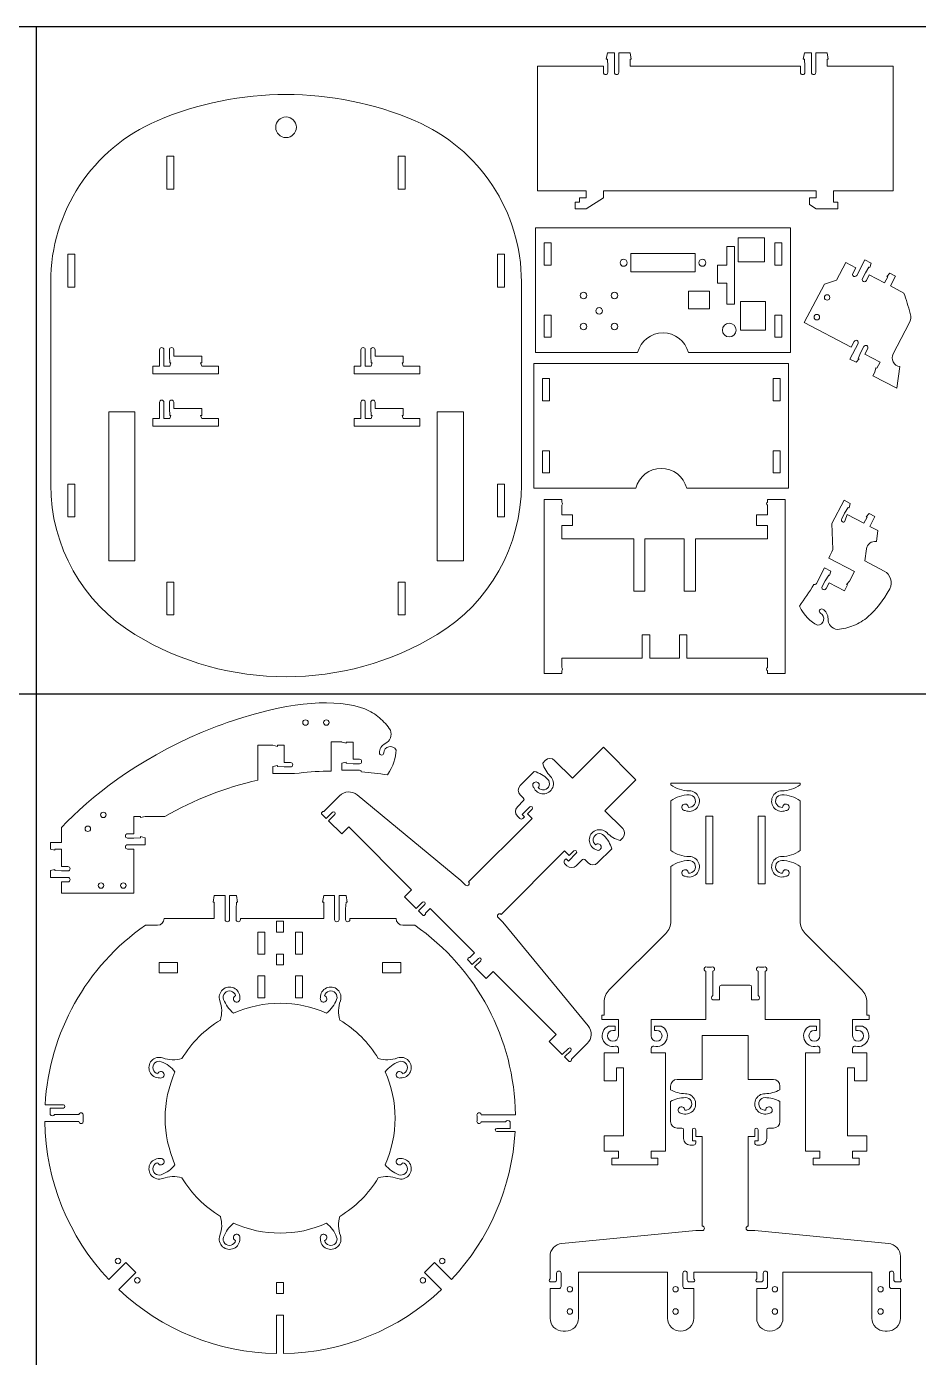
# Model space of a CAD drawing. Header units: inches. Extents: x 0 to 48, y 0 to 36.
# Drawn here: x 15.83 to 31.86, y 12.07 to 36 of the extents above; entities that cross this region are included whole.
import ezdxf

# ---------------------------------------------------------------- set-up
doc = ezdxf.new("R2010")
doc.units = ezdxf.units.IN
doc.header["$MEASUREMENT"] = 0
doc.layers.add('CUTLINES', color=1, linetype='Continuous')
doc.layers.add('FORMAT', color=7, linetype='Continuous')

msp = doc.modelspace()

# ---------------------------------------------------------------- linework, layer by layer
at = {"layer": 'CUTLINES', "linetype": 'Continuous', "lineweight": 0}
for p, q in [((26.2507, 35.4117), (26.2704, 35.5298)), ((26.2704, 35.5298), (26.3964, 35.5298)), ((26.3964, 35.5298), (26.3964, 35.1755)), ((26.4751, 35.1755), (26.4751, 35.5298)), ((26.4751, 35.5298), (26.6798, 35.5298)), ((26.6798, 35.5298), (26.6995, 35.4117)), ((29.794, 35.4117), (29.8137, 35.5298)), ((29.8137, 35.5298), (29.9397, 35.5298)), ((29.9397, 35.5298), (29.9397, 35.1755)), ((30.0184, 35.1755), (30.0184, 35.5298)), ((30.0184, 35.5298), (30.2231, 35.5298)), ((30.2231, 35.5298), (30.2428, 35.4117)), ((25.0128, 35.2897), (25.0128, 33.0456)), ((26.1995, 35.2897), (25.0128, 35.2897)), ((26.1995, 35.1755), (26.1995, 35.2897)), ((26.2704, 35.4117), (26.2507, 35.4117)), ((26.2783, 35.2897), (26.2704, 35.4117)), ((26.2783, 35.2897), (26.2783, 35.1755)), ((26.6995, 35.4117), (26.6798, 35.4117)), ((26.6798, 35.4117), (26.6798, 35.2897)), ((29.7428, 35.2897), (26.6798, 35.2897)), ((29.7428, 35.1755), (29.7428, 35.2897)), ((29.8137, 35.4117), (29.794, 35.4117)), ((29.8216, 35.2897), (29.8137, 35.4117)), ((29.8216, 35.2897), (29.8216, 35.1755)), ((30.2428, 35.4117), (30.2231, 35.4117)), ((30.2231, 35.4117), (30.2231, 35.2897)), ((31.4073, 35.2897), (30.2231, 35.2897)), ((31.4073, 33.0456), (31.4073, 35.2897)), ((18.4776, 33.6686), (18.3516, 33.6686)), ((18.3516, 33.6686), (18.3516, 33.078)), ((18.4776, 33.078), (18.4776, 33.6686)), ((22.5083, 33.6686), (22.5083, 33.078)), ((22.6343, 33.6686), (22.5083, 33.6686)), ((22.6343, 33.078), (22.6343, 33.6686)), ((18.3516, 33.078), (18.4776, 33.078)), ((22.5083, 33.078), (22.6343, 33.078)), ((25.0128, 33.0456), (25.8885, 33.0456)), ((25.8885, 32.9196), (25.8885, 33.0456)), ((26.2034, 33.0456), (26.2034, 32.9196)), ((26.2034, 33.0456), (30.0223, 33.0456)), ((30.0223, 32.9196), (30.0223, 33.0456)), ((30.3373, 33.0456), (31.4073, 33.0456)), ((30.3373, 33.0456), (30.3373, 32.8409)), ((25.6916, 32.7228), (25.6916, 32.8409)), ((25.6916, 32.8409), (25.7704, 32.8409)), ((25.7704, 32.8409), (25.7704, 32.9196)), ((25.7704, 32.9196), (25.8885, 32.9196)), ((26.2034, 32.9196), (25.8885, 32.7228)), ((29.9042, 32.8015), (29.9042, 32.9196)), ((29.9042, 32.9196), (30.0223, 32.9196)), ((30.0223, 32.7228), (29.9042, 32.8015)), ((30.3373, 32.8409), (30.416, 32.8409)), ((30.416, 32.8409), (30.416, 32.7228)), ((25.8885, 32.7228), (25.6916, 32.7228)), ((30.416, 32.7228), (30.0223, 32.7228)), ((29.562, 32.383), (24.9801, 32.383)), ((24.9801, 32.383), (24.9801, 30.1389)), ((29.562, 30.1389), (29.562, 32.383)), ((25.2597, 32.1094), (25.1337, 32.1094)), ((25.1337, 32.1094), (25.1337, 31.7117)), ((25.2597, 31.7117), (25.2597, 32.1094)), ((28.6239, 32.2011), (28.6239, 31.768)), ((29.0964, 32.2011), (28.6239, 32.2011)), ((29.0964, 31.768), (29.0964, 32.2011)), ((29.4085, 32.1094), (29.2825, 32.1094)), ((29.2825, 32.1094), (29.2825, 31.7117)), ((29.4085, 31.7117), (29.4085, 32.1094)), ((16.6937, 31.9066), (16.5677, 31.9066)), ((16.5677, 31.9066), (16.5677, 31.3161)), ((16.6937, 31.3161), (16.6937, 31.9066)), ((24.2921, 31.9066), (24.2921, 31.3161)), ((24.4181, 31.9066), (24.2921, 31.9066)), ((24.4181, 31.3161), (24.4181, 31.9066)), ((27.8518, 31.9184), (26.6904, 31.9184)), ((26.6904, 31.9184), (26.6904, 31.5877)), ((27.8518, 31.5877), (27.8518, 31.9184)), ((28.555, 32.0466), (28.4172, 32.0466)), ((28.4172, 32.0466), (28.4172, 31.7119)), ((28.555, 31.0111), (28.555, 32.0466)), ((25.1337, 31.7117), (25.2597, 31.7117)), ((28.4172, 31.7119), (28.2519, 31.7119)), ((28.2519, 31.7119), (28.2519, 31.3851)), ((28.6239, 31.768), (29.0964, 31.768)), ((29.2825, 31.7117), (29.4085, 31.7117)), ((30.3918, 31.4384), (30.5581, 31.7561)), ((30.5581, 31.7561), (30.7367, 31.6625)), ((30.6837, 31.5614), (30.7367, 31.6625)), ((30.7535, 31.5249), (30.8996, 31.8039)), ((30.8996, 31.8039), (31.0112, 31.7454)), ((30.9747, 31.6757), (30.9111, 31.5712)), ((30.9921, 31.6665), (30.9747, 31.6757)), ((31.0112, 31.7454), (30.9921, 31.6665)), ((16.2606, 31.4094), (16.2606, 27.7607)), ((24.7252, 27.7607), (24.7252, 31.4094)), ((26.6904, 31.5877), (27.8518, 31.5877)), ((28.2519, 31.3851), (28.4172, 31.3851)), ((28.4172, 31.3851), (28.4172, 31.0111)), ((29.8112, 30.6791), (30.1731, 31.3701)), ((30.1731, 31.3701), (30.3918, 31.4384)), ((30.8581, 31.4701), (30.9111, 31.5712)), ((30.9808, 31.5347), (30.9278, 31.4335)), ((30.9808, 31.5347), (31.2563, 31.3904)), ((31.2563, 31.3904), (31.313, 31.4985)), ((31.2955, 31.5076), (31.3495, 31.5682)), ((31.313, 31.4985), (31.2955, 31.5076)), ((31.3495, 31.5682), (31.4541, 31.5134)), ((31.4541, 31.5134), (31.361, 31.3356)), ((16.5677, 31.3161), (16.6937, 31.3161)), ((24.2921, 31.3161), (24.4181, 31.3161)), ((28.1053, 31.2412), (27.7313, 31.2412)), ((27.7313, 31.2412), (27.7313, 30.9263)), ((28.1053, 30.9263), (28.1053, 31.2412)), ((31.361, 31.3356), (31.6044, 31.2081)), ((27.7313, 30.9263), (28.1053, 30.9263)), ((28.4172, 31.0111), (28.555, 31.0111)), ((29.1152, 31.0541), (28.6624, 31.0541)), ((28.6624, 31.0541), (28.6624, 30.5423)), ((29.1152, 30.5423), (29.1152, 31.0541)), ((25.2597, 30.8101), (25.1337, 30.8101)), ((25.1337, 30.8101), (25.1337, 30.4125)), ((25.2597, 30.4125), (25.2597, 30.8101)), ((29.4085, 30.8101), (29.2825, 30.8101)), ((29.2825, 30.8101), (29.2825, 30.4125)), ((29.4085, 30.4125), (29.4085, 30.8101)), ((30.655, 30.2372), (29.8112, 30.6791)), ((31.6991, 30.666), (31.4106, 30.115)), ((25.1337, 30.4125), (25.2597, 30.4125)), ((28.6624, 30.5423), (29.1152, 30.5423)), ((29.2825, 30.4125), (29.4085, 30.4125)), ((18.2173, 30.1901), (18.2173, 29.8948)), ((18.2961, 29.8948), (18.2961, 30.1901)), ((18.3945, 30.1901), (18.3945, 30.0759)), ((18.4732, 30.0759), (18.4732, 30.1901)), ((21.8394, 30.1901), (21.8394, 29.8948)), ((21.9181, 29.8948), (21.9181, 30.1901)), ((22.0165, 30.1901), (22.0165, 30.0759)), ((22.0953, 30.0759), (22.0953, 30.1901)), ((30.7777, 30.3018), (30.6316, 30.0228)), ((30.708, 30.3383), (30.655, 30.2372)), ((30.8824, 30.247), (30.8294, 30.1458)), ((30.8992, 30.1093), (30.9521, 30.2104)), ((18.3945, 30.0759), (18.4024, 29.9539)), ((18.4024, 29.9539), (18.422, 29.9539)), ((18.422, 29.9539), (18.4024, 29.8948)), ((18.9772, 30.0759), (18.4732, 30.0759)), ((18.9772, 29.8948), (18.9575, 29.9539)), ((18.9575, 29.9539), (18.9772, 29.9539)), ((18.9772, 29.9539), (18.9772, 30.0759)), ((22.0165, 30.0759), (22.0244, 29.9539)), ((22.0244, 29.9539), (22.0441, 29.9539)), ((22.0441, 29.9539), (22.0244, 29.8948)), ((22.5992, 30.0759), (22.0953, 30.0759)), ((22.5992, 29.8948), (22.5795, 29.9539)), ((22.5795, 29.9539), (22.5992, 29.9539)), ((22.5992, 29.9539), (22.5992, 30.0759)), ((29.5304, 29.9438), (24.9485, 29.9438)), ((24.9485, 29.9438), (24.9485, 27.6997)), ((24.9801, 30.1389), (26.8136, 30.1389)), ((27.7285, 30.1389), (29.562, 30.1389)), ((29.5304, 27.6997), (29.5304, 29.9438)), ((30.6316, 30.0228), (30.7432, 29.9643)), ((30.7432, 29.9643), (30.7972, 30.0249)), ((30.7797, 30.0341), (30.8294, 30.1458)), ((30.7972, 30.0249), (30.7797, 30.0341)), ((31.1747, 29.965), (30.8992, 30.1093)), ((31.1747, 29.965), (31.118, 29.8569)), ((18.2173, 29.8948), (18.0953, 29.8948)), ((18.0953, 29.8948), (18.0953, 29.757)), ((18.0953, 29.757), (19.2764, 29.757)), ((18.4024, 29.8948), (18.2961, 29.8948)), ((19.2764, 29.8948), (18.9772, 29.8948)), ((19.2764, 29.757), (19.2764, 29.8948)), ((21.8394, 29.8948), (21.7173, 29.8948)), ((21.7173, 29.8948), (21.7173, 29.757)), ((21.7173, 29.757), (22.8984, 29.757)), ((22.0244, 29.8948), (21.9181, 29.8948)), ((22.8984, 29.8948), (22.5992, 29.8948)), ((22.8984, 29.757), (22.8984, 29.8948)), ((31.0815, 29.7871), (31.0468, 29.7209)), ((31.4767, 29.4957), (31.0468, 29.7209)), ((31.1006, 29.866), (31.0815, 29.7871)), ((31.118, 29.8569), (31.1006, 29.866)), ((31.5291, 29.8859), (31.4767, 29.4957)), ((25.228, 29.6701), (25.1021, 29.6701)), ((25.1021, 29.6701), (25.1021, 29.2725)), ((25.228, 29.2725), (25.228, 29.6701)), ((29.3769, 29.6701), (29.2509, 29.6701)), ((29.2509, 29.6701), (29.2509, 29.2725)), ((29.3769, 29.2725), (29.3769, 29.6701)), ((18.2173, 29.2452), (18.2173, 28.9499)), ((18.2961, 28.9499), (18.2961, 29.2452)), ((18.3945, 29.2452), (18.3945, 29.131)), ((18.4732, 29.131), (18.4732, 29.2452)), ((21.8394, 29.2452), (21.8394, 28.9499)), ((21.9181, 28.9499), (21.9181, 29.2452)), ((22.0165, 29.2452), (22.0165, 29.131)), ((22.0953, 29.131), (22.0953, 29.2452)), ((25.1021, 29.2725), (25.228, 29.2725)), ((29.2509, 29.2725), (29.3769, 29.2725)), ((17.7764, 29.072), (17.3039, 29.072)), ((17.3039, 29.072), (17.3039, 26.3948)), ((17.7764, 26.3948), (17.7764, 29.072)), ((18.3945, 29.131), (18.4024, 29.009)), ((18.4024, 29.009), (18.422, 29.009)), ((18.422, 29.009), (18.4024, 28.9499)), ((18.9772, 29.131), (18.4732, 29.131)), ((18.9772, 28.9499), (18.9575, 29.009)), ((18.9575, 29.009), (18.9772, 29.009)), ((18.9772, 29.009), (18.9772, 29.131)), ((22.0165, 29.131), (22.0244, 29.009)), ((22.0244, 29.009), (22.0441, 29.009)), ((22.0441, 29.009), (22.0244, 28.9499)), ((22.5992, 29.131), (22.0953, 29.131)), ((22.5992, 28.9499), (22.5795, 29.009)), ((22.5795, 29.009), (22.5992, 29.009)), ((22.5992, 29.009), (22.5992, 29.131)), ((23.6819, 29.072), (23.2094, 29.072)), ((23.2094, 29.072), (23.2094, 26.3948)), ((23.6819, 26.3948), (23.6819, 29.072)), ((18.2173, 28.9499), (18.0953, 28.9499)), ((18.0953, 28.9499), (18.0953, 28.8121)), ((18.0953, 28.8121), (19.2764, 28.8121)), ((18.4024, 28.9499), (18.2961, 28.9499)), ((19.2764, 28.9499), (18.9772, 28.9499)), ((19.2764, 28.8121), (19.2764, 28.9499)), ((21.8394, 28.9499), (21.7173, 28.9499)), ((21.7173, 28.9499), (21.7173, 28.8121)), ((21.7173, 28.8121), (22.8984, 28.8121)), ((22.0244, 28.9499), (21.9181, 28.9499)), ((22.8984, 28.9499), (22.5992, 28.9499)), ((22.8984, 28.8121), (22.8984, 28.9499)), ((25.228, 28.3709), (25.1021, 28.3709)), ((25.1021, 28.3709), (25.1021, 27.9733)), ((25.228, 27.9733), (25.228, 28.3709)), ((29.3769, 28.3709), (29.2509, 28.3709)), ((29.2509, 28.3709), (29.2509, 27.9733)), ((29.3769, 27.9733), (29.3769, 28.3709)), ((16.6937, 27.7727), (16.5677, 27.7727)), ((16.5677, 27.7727), (16.5677, 27.1822)), ((16.6937, 27.1822), (16.6937, 27.7727)), ((24.4181, 27.7727), (24.2921, 27.7727)), ((24.2921, 27.7727), (24.2921, 27.1822)), ((24.4181, 27.1822), (24.4181, 27.7727)), ((25.1021, 27.9733), (25.228, 27.9733)), ((29.2509, 27.9733), (29.3769, 27.9733)), ((24.9485, 27.6997), (26.782, 27.6997)), ((27.6969, 27.6997), (29.5304, 27.6997)), ((25.1343, 27.4953), (25.1343, 24.3697)), ((25.4492, 27.4953), (25.1343, 27.4953)), ((25.4492, 27.4953), (25.4492, 27.4507)), ((25.4492, 27.3916), (25.4492, 27.223)), ((29.15, 27.4507), (29.15, 27.4953)), ((29.465, 27.4953), (29.15, 27.4953)), ((29.15, 27.223), (29.15, 27.3916)), ((29.465, 27.4953), (29.465, 24.3697)), ((30.3066, 27.0629), (30.5258, 27.4814)), ((30.5258, 27.4814), (30.6374, 27.4229)), ((30.6009, 27.3532), (30.5373, 27.2487)), ((30.6183, 27.3441), (30.6009, 27.3532)), ((30.6374, 27.4229), (30.6183, 27.3441)), ((16.5677, 27.1822), (16.6937, 27.1822)), ((24.2921, 27.1822), (24.4181, 27.1822)), ((25.4492, 27.223), (25.6461, 27.223)), ((25.6461, 27.223), (25.6461, 27.0261)), ((28.9532, 27.0261), (28.9532, 27.223)), ((28.9532, 27.223), (29.15, 27.223)), ((30.3259, 26.5946), (30.3066, 27.0629)), ((30.5373, 27.2487), (30.4843, 27.1476)), ((30.8825, 27.0679), (30.5822, 27.2252)), ((30.8825, 27.0679), (30.9392, 27.176)), ((30.9217, 27.1851), (30.9757, 27.2458)), ((30.9392, 27.176), (30.9217, 27.1851)), ((30.9757, 27.2458), (31.0803, 27.191)), ((31.0803, 27.191), (30.9872, 27.0131)), ((25.6461, 27.0261), (25.4492, 27.0261)), ((25.4492, 27.0261), (25.4492, 26.7918)), ((29.15, 27.0261), (28.9532, 27.0261)), ((29.15, 26.7918), (29.15, 27.0261)), ((31.1333, 26.9366), (30.9872, 27.0131)), ((31.1333, 26.9366), (31.1071, 26.7415)), ((25.4492, 26.7918), (26.7445, 26.7918)), ((26.7445, 26.7918), (26.7445, 25.845)), ((26.9453, 25.845), (26.9453, 26.7918)), ((26.9453, 26.7918), (27.6539, 26.7918)), ((27.6539, 26.7918), (27.6539, 25.845)), ((27.8547, 25.845), (27.8547, 26.7918)), ((27.8547, 26.7918), (29.15, 26.7918)), ((30.9301, 26.6063), (30.9012, 26.3915)), ((17.3039, 26.3948), (17.7764, 26.3948)), ((23.2094, 26.3948), (23.6819, 26.3948)), ((30.2517, 26.4429), (30.7148, 26.2003)), ((30.9012, 26.3915), (31.2473, 26.2102)), ((30.0288, 25.9863), (30.175, 26.2653)), ((30.175, 26.2653), (30.2866, 26.2068)), ((30.25, 26.1371), (30.1864, 26.0326)), ((30.2675, 26.1279), (30.25, 26.1371)), ((30.2866, 26.2068), (30.2675, 26.1279)), ((30.7148, 26.2003), (30.6253, 26.0294)), ((18.4776, 26.0108), (18.3516, 26.0108)), ((18.3516, 26.0108), (18.3516, 25.4202)), ((18.4776, 25.4202), (18.4776, 26.0108)), ((22.6343, 26.0108), (22.5083, 26.0108)), ((22.5083, 26.0108), (22.5083, 25.4202)), ((22.6343, 25.4202), (22.6343, 26.0108)), ((30.1334, 25.9315), (30.1864, 26.0326)), ((30.2562, 25.9961), (30.2032, 25.8949)), ((30.5317, 25.8518), (30.2562, 25.9961)), ((30.5317, 25.8518), (30.5883, 25.9599)), ((30.5709, 25.969), (30.6249, 26.0296)), ((30.5883, 25.9599), (30.5709, 25.969)), ((30.6249, 26.0296), (30.6253, 26.0294)), ((31.347, 25.8913), (31.347, 25.8913)), ((26.7445, 25.845), (26.9453, 25.845)), ((27.6539, 25.845), (27.8547, 25.845)), ((18.3516, 25.4202), (18.4776, 25.4202)), ((22.5083, 25.4202), (22.6343, 25.4202)), ((27.0319, 25.061), (26.898, 25.061)), ((26.898, 25.061), (26.898, 24.642)), ((27.0319, 24.642), (27.0319, 25.061)), ((27.5673, 25.061), (27.5673, 24.642)), ((27.7012, 25.061), (27.5673, 25.061)), ((27.7012, 24.642), (27.7012, 25.061)), ((26.898, 24.642), (25.4492, 24.642)), ((25.4492, 24.642), (25.4492, 24.4733)), ((25.4492, 24.4143), (25.4492, 24.3697)), ((27.5673, 24.642), (27.0319, 24.642)), ((29.15, 24.642), (27.7012, 24.642)), ((29.15, 24.4733), (29.15, 24.642)), ((29.15, 24.3697), (29.15, 24.4143)), ((25.4492, 24.3697), (25.1343, 24.3697)), ((29.465, 24.3697), (29.15, 24.3697)), ((19.9861, 23.076), (20.2577, 23.076)), ((19.9861, 22.4519), (19.9861, 23.076)), ((20.3365, 23.0563), (20.2577, 23.076)), ((20.3365, 23.076), (20.4585, 23.076)), ((20.3365, 23.076), (20.3365, 23.0563)), ((20.4585, 23.076), (20.4585, 22.765)), ((21.3049, 23.1356), (21.4978, 23.1356)), ((21.3049, 22.6128), (21.3049, 23.1356)), ((21.4978, 23.1351), (21.4978, 23.1356)), ((21.5766, 23.1154), (21.4978, 23.1351)), ((21.6986, 23.1351), (21.5766, 23.1351)), ((21.5766, 23.1351), (21.5766, 23.1154)), ((21.6986, 23.1351), (21.6986, 22.8241)), ((26.1984, 23.0411), (25.6417, 22.4844)), ((26.783, 22.4565), (26.1984, 23.0411)), ((20.4585, 22.765), (20.5727, 22.765)), ((21.4978, 22.7532), (21.5766, 22.7729)), ((21.4978, 22.6272), (21.4978, 22.7532)), ((21.5766, 22.7729), (21.5766, 22.7532)), ((21.5766, 22.7532), (21.6986, 22.7453)), ((21.6986, 22.8241), (21.8128, 22.8241)), ((21.8128, 22.7453), (21.6986, 22.7453)), ((25.1545, 22.8045), (25.1073, 22.7573)), ((25.6417, 22.4844), (25.3215, 22.8045)), ((20.2577, 22.6941), (20.3365, 22.7138)), ((20.2577, 22.5682), (20.2577, 22.6941)), ((20.6452, 22.5682), (20.2577, 22.5682)), ((20.3365, 22.7138), (20.3365, 22.6941)), ((20.3365, 22.6941), (20.4585, 22.6863)), ((20.5727, 22.6863), (20.4585, 22.6863)), ((20.6452, 22.5682), (20.7302, 22.5779)), ((21.8128, 22.6272), (21.4978, 22.6272)), ((24.9568, 22.6069), (24.7021, 22.3521)), ((26.2263, 21.8997), (26.783, 22.4565)), ((27.4133, 22.3944), (27.4133, 22.3665)), ((29.7361, 22.3944), (27.4133, 22.3944)), ((29.7361, 22.3665), (29.7361, 22.3944)), ((21.4558, 22.1682), (21.1735, 21.8858)), ((23.6373, 20.647), (21.7731, 22.1834)), ((24.7647, 22.0807), (24.6534, 21.9693)), ((24.7021, 22.1851), (24.7647, 22.1225)), ((27.4133, 22.0761), (27.4133, 21.1854)), ((29.7361, 21.1854), (29.7361, 22.0761)), ((17.7566, 21.7962), (17.8786, 21.7962)), ((17.7566, 21.7962), (17.7566, 21.4852)), ((17.8786, 21.7765), (17.9574, 21.7962)), ((17.8786, 21.7962), (17.8786, 21.7765)), ((17.9574, 21.7962), (18.3126, 21.7962)), ((21.1318, 21.8441), (21.2153, 21.7606)), ((21.3266, 21.8719), (21.2153, 21.7606)), ((21.257, 21.7188), (21.3684, 21.8302)), ((24.6534, 21.8023), (24.6951, 21.7606)), ((24.7369, 21.8302), (24.8761, 21.9693)), ((24.7787, 21.7884), (24.7369, 21.8302)), ((24.7508, 21.7606), (24.7787, 21.7884)), ((24.9178, 21.9276), (24.8343, 21.8441)), ((24.8343, 21.8441), (24.9178, 21.7606)), ((26.5464, 21.5796), (26.2263, 21.8997)), ((28.0393, 21.8039), (28.0393, 20.5834)), ((28.1653, 21.8039), (28.0393, 21.8039)), ((28.1653, 20.5834), (28.1653, 21.8039)), ((29.1101, 21.8039), (28.9841, 21.8039)), ((28.9841, 21.8039), (28.9841, 20.5834)), ((29.1101, 20.5834), (29.1101, 21.8039)), ((16.456, 21.3253), (16.456, 21.6001)), ((21.257, 21.7188), (21.4937, 21.4822)), ((21.4937, 21.4822), (21.6189, 21.6074)), ((21.6189, 21.6074), (22.7503, 20.4761)), ((24.9178, 21.7606), (23.7765, 20.6192)), ((16.2552, 21.2072), (16.2552, 21.3253)), ((16.2552, 21.3253), (16.456, 21.3253)), ((17.7566, 21.4852), (17.6424, 21.4852)), ((17.6424, 21.4065), (17.7566, 21.4065)), ((17.8786, 21.4143), (17.7566, 21.4065)), ((17.8786, 21.434), (17.8786, 21.4143)), ((17.9574, 21.4143), (17.8786, 21.434)), ((17.9574, 21.2883), (17.9574, 21.4143)), ((26.4992, 21.3654), (26.5464, 21.4126)), ((16.334, 21.1875), (16.2552, 21.2072)), ((16.456, 21.2072), (16.334, 21.2072)), ((16.334, 21.2072), (16.334, 21.1875)), ((16.456, 20.8962), (16.456, 21.2072)), ((17.6424, 21.2883), (17.9574, 21.2883)), ((17.6424, 21.2096), (17.7566, 21.2096)), ((17.7566, 21.2096), (17.7566, 20.419)), ((24.3611, 20.0345), (25.5025, 21.1759)), ((25.5025, 21.1759), (25.586, 21.0924)), ((25.7113, 21.1342), (25.5721, 20.995)), ((25.586, 21.0924), (25.6695, 21.1759)), ((26.094, 20.9602), (26.3488, 21.2149)), ((16.2552, 20.8253), (16.334, 20.845)), ((16.2552, 20.6994), (16.2552, 20.8253)), ((16.334, 20.845), (16.334, 20.8253)), ((16.334, 20.8253), (16.456, 20.8175)), ((16.456, 20.8962), (16.5702, 20.8962)), ((25.5303, 21.0367), (25.5025, 21.0089)), ((25.5025, 20.9532), (25.5442, 20.9115)), ((25.5721, 20.995), (25.5303, 21.0367)), ((25.7113, 20.9115), (25.8226, 21.0228)), ((25.8644, 21.0228), (25.927, 20.9602)), ((27.4133, 20.895), (27.4133, 19.9141)), ((29.7361, 19.9141), (29.7361, 20.895)), ((16.5702, 20.6994), (16.2552, 20.6994)), ((16.5702, 20.8175), (16.456, 20.8175)), ((16.456, 20.419), (16.456, 20.6206)), ((16.5702, 20.6206), (16.456, 20.6206)), ((23.7208, 20.5635), (23.6373, 20.647)), ((28.0393, 20.5834), (28.1653, 20.5834)), ((28.9841, 20.5834), (29.1101, 20.5834)), ((17.7566, 20.419), (16.456, 20.419)), ((19.2011, 20.3752), (19.1815, 20.2571)), ((19.398, 20.3752), (19.2011, 20.3752)), ((19.398, 19.9422), (19.398, 20.3752)), ((19.4767, 20.3752), (19.4767, 19.9422)), ((19.6027, 20.3752), (19.4767, 20.3752)), ((19.6224, 20.2571), (19.6027, 20.3752)), ((21.1696, 20.3752), (21.15, 20.2571)), ((21.3665, 20.3752), (21.1696, 20.3752)), ((21.3665, 19.9422), (21.3665, 20.3752)), ((21.4452, 20.3752), (21.4452, 19.9422)), ((21.5712, 20.3752), (21.4452, 20.3752)), ((21.5909, 20.2571), (21.5712, 20.3752)), ((22.7503, 20.4761), (22.625, 20.3508)), ((22.625, 20.3508), (22.8338, 20.142)), ((19.1815, 20.2571), (19.2011, 20.2571)), ((19.2011, 20.2571), (19.2011, 19.9588)), ((19.5948, 20.1351), (19.6027, 20.2571)), ((19.5948, 19.9422), (19.5948, 20.1351)), ((19.6027, 20.2571), (19.6224, 20.2571)), ((21.15, 20.2571), (21.1696, 20.2571)), ((21.1696, 20.2571), (21.1696, 19.9588)), ((21.5634, 20.1351), (21.5712, 20.2571)), ((21.5634, 19.9422), (21.5634, 20.1351)), ((21.5712, 20.2571), (21.5909, 20.2571)), ((22.9452, 20.2534), (22.8338, 20.142)), ((22.8756, 20.1002), (22.9869, 20.2116)), ((23.0009, 20.0585), (23.0844, 20.142)), ((23.0844, 20.142), (23.8839, 19.3425)), ((18.2998, 19.9588), (19.2011, 19.9588)), ((19.6736, 19.9422), (19.6736, 19.9588)), ((19.6736, 19.9588), (21.1696, 19.9588)), ((20.4492, 19.9137), (20.3232, 19.9137)), ((20.3232, 19.9137), (20.3232, 19.7168)), ((20.4492, 19.7168), (20.4492, 19.9137)), ((21.6421, 19.9422), (21.6421, 19.9588)), ((21.6421, 19.9588), (22.4726, 19.9588)), ((22.8756, 20.1002), (22.9591, 20.0167)), ((24.3889, 19.8954), (24.3054, 19.9789)), ((25.9253, 18.0312), (24.3889, 19.8954)), ((17.9636, 19.8407), (18.1817, 19.8407)), ((19.9846, 19.7188), (19.9846, 19.3211)), ((20.1106, 19.7188), (19.9846, 19.7188)), ((20.1106, 19.3211), (20.1106, 19.7188)), ((20.3232, 19.7168), (20.4492, 19.7168)), ((20.6618, 19.7188), (20.6618, 19.3211)), ((20.7878, 19.7188), (20.6618, 19.7188)), ((20.7878, 19.3211), (20.7878, 19.7188)), ((22.5907, 19.8407), (22.8087, 19.8407)), ((27.3205, 19.6908), (26.3053, 18.6807)), ((30.8441, 18.6807), (29.8289, 19.6908)), ((18.5437, 19.1718), (18.213, 19.1718)), ((18.213, 19.1718), (18.213, 18.9873)), ((18.5437, 18.9873), (18.5437, 19.1718)), ((19.9846, 19.3211), (20.1106, 19.3211)), ((20.3232, 19.3231), (20.3232, 19.1263)), ((20.4492, 19.3231), (20.3232, 19.3231)), ((20.4492, 19.1263), (20.4492, 19.3231)), ((20.6618, 19.3211), (20.7878, 19.3211)), ((22.5594, 19.1718), (22.2287, 19.1718)), ((22.2287, 19.1718), (22.2287, 18.9873)), ((22.5594, 18.9873), (22.5594, 19.1718)), ((23.7586, 19.2172), (23.8422, 19.1337)), ((23.8839, 19.3425), (23.8004, 19.259)), ((23.9535, 19.245), (23.8422, 19.1337)), ((23.8839, 19.0919), (23.9953, 19.2033)), ((18.213, 18.9873), (18.5437, 18.9873)), ((19.9846, 18.9314), (19.9846, 18.5337)), ((20.1106, 18.9314), (19.9846, 18.9314)), ((20.1106, 18.5337), (20.1106, 18.9314)), ((20.3232, 19.1263), (20.4492, 19.1263)), ((20.6618, 18.9314), (20.6618, 18.5337)), ((20.7878, 18.9314), (20.6618, 18.9314)), ((20.7878, 18.5337), (20.7878, 18.9314)), ((22.2287, 18.9873), (22.5594, 18.9873)), ((23.8839, 19.0919), (24.0927, 18.8831)), ((24.0927, 18.8831), (24.218, 19.0084)), ((24.218, 19.0084), (25.3493, 17.877)), ((28.0432, 19.0129), (28.0432, 18.1425)), ((28.1442, 19.0873), (28.0654, 19.0873)), ((28.1692, 18.5755), (28.1692, 19.0133)), ((28.9802, 19.0133), (28.9802, 18.5755)), ((29.084, 19.0873), (29.0052, 19.0873)), ((29.1062, 18.1425), (29.1062, 19.0129)), ((28.2873, 18.733), (28.2873, 18.4968)), ((28.8326, 18.7625), (28.3168, 18.7625)), ((28.8621, 18.4968), (28.8621, 18.733)), ((19.9846, 18.5337), (20.1106, 18.5337)), ((20.6618, 18.5337), (20.7878, 18.5337)), ((26.2125, 18.4574), (26.2125, 18.2212)), ((28.2873, 18.4968), (28.1692, 18.4968)), ((28.9802, 18.4968), (28.8621, 18.4968)), ((30.9369, 18.2212), (30.9369, 18.4574)), ((26.1692, 18.2212), (26.1692, 18.1425)), ((26.2125, 18.2212), (26.1692, 18.2212)), ((30.9802, 18.2212), (30.9369, 18.2212)), ((30.9802, 18.1425), (30.9802, 18.2212)), ((26.1692, 18.1425), (26.4684, 18.1425)), ((26.4093, 18.0283), (26.2912, 18.0283)), ((26.3706, 17.9495), (26.4093, 17.9495)), ((26.4093, 17.9495), (26.4093, 18.0283)), ((26.4684, 18.1425), (26.4684, 17.8518)), ((27.059, 18.1425), (28.0432, 18.1425)), ((27.059, 17.8518), (27.059, 18.1425)), ((27.118, 18.0283), (27.118, 17.9495)), ((27.2361, 18.0283), (27.118, 18.0283)), ((27.118, 17.9495), (27.1567, 17.9495)), ((29.1062, 18.1425), (30.0904, 18.1425)), ((30.0314, 18.0283), (29.9133, 18.0283)), ((29.9927, 17.9495), (30.0314, 17.9495)), ((30.0314, 17.9495), (30.0314, 18.0283)), ((30.0904, 18.1425), (30.0904, 17.8518)), ((30.681, 18.1425), (30.9802, 18.1425)), ((30.681, 17.8518), (30.681, 18.1425)), ((30.7401, 18.0283), (30.7401, 17.9495)), ((30.8582, 18.0283), (30.7401, 18.0283)), ((30.7401, 17.9495), (30.7788, 17.9495)), ((25.3493, 17.877), (25.2241, 17.7518)), ((25.2241, 17.7518), (25.4607, 17.5151)), ((25.6277, 17.4316), (25.9101, 17.7139)), ((27.9766, 17.8548), (27.9766, 17.0674)), ((28.8034, 17.8548), (27.9766, 17.8548)), ((28.8034, 17.0674), (28.8034, 17.8548)), ((25.5721, 17.6265), (25.4607, 17.5151)), ((25.5025, 17.4734), (25.6138, 17.5847)), ((25.5025, 17.4734), (25.586, 17.3899)), ((26.2125, 17.5475), (26.2125, 17.0401)), ((26.4684, 17.5475), (26.2125, 17.5475)), ((26.4684, 17.6263), (26.4684, 17.5475)), ((27.059, 17.5475), (27.059, 17.6263)), ((27.3149, 17.5475), (27.059, 17.5475)), ((27.3149, 15.7803), (27.3149, 17.5475)), ((29.8345, 17.5475), (29.8345, 15.7803)), ((30.0904, 17.5475), (29.8345, 17.5475)), ((30.0904, 17.6263), (30.0904, 17.5475)), ((30.681, 17.5475), (30.681, 17.6263)), ((30.9369, 17.5475), (30.681, 17.5475)), ((30.9369, 17.0401), (30.9369, 17.5475)), ((26.5593, 17.2763), (26.4334, 17.2763)), ((26.4334, 17.2763), (26.4334, 17.0401)), ((26.5593, 16.0558), (26.5593, 17.2763)), ((30.5901, 17.2763), (30.716, 17.2763)), ((30.5901, 16.0558), (30.5901, 17.2763)), ((30.716, 17.2763), (30.716, 17.0401)), ((26.4334, 17.0401), (26.2125, 17.0401)), ((27.9766, 17.0674), (27.5238, 17.0674)), ((29.2561, 17.0674), (28.8034, 17.0674)), ((30.716, 17.0401), (30.9369, 17.0401)), ((27.4057, 16.9493), (27.4057, 16.8825)), ((29.3742, 16.8825), (29.3742, 16.9493)), ((16.4885, 16.6119), (16.1608, 16.6119)), ((16.2523, 16.4348), (16.2523, 16.5529)), ((16.2523, 16.5529), (16.4885, 16.5529)), ((27.4057, 16.6698), (27.4057, 16.3095)), ((29.3742, 16.3095), (29.3742, 16.6698)), ((16.1543, 16.3088), (16.7684, 16.3088)), ((16.7689, 16.4348), (16.3311, 16.4348)), ((16.8429, 16.331), (16.8429, 16.4097)), ((23.9295, 16.4097), (23.9295, 16.331)), ((24.0035, 16.3059), (24.4413, 16.3059)), ((24.618, 16.4319), (24.004, 16.4319)), ((24.52, 16.3059), (24.52, 16.1878)), ((24.52, 16.1878), (24.2838, 16.1878)), ((24.2838, 16.1288), (24.6116, 16.1288)), ((26.2125, 16.0558), (26.2125, 15.7803)), ((26.2125, 16.0558), (26.5593, 16.0558)), ((27.5238, 16.1914), (27.6124, 16.1914)), ((27.6419, 16.1619), (27.6419, 16.0044)), ((27.7994, 15.965), (27.7994, 16.1619)), ((27.8585, 16.1619), (27.8585, 16.0438)), ((27.8585, 16.0438), (27.9766, 16.0438)), ((27.9766, 16.0438), (27.9766, 14.4296)), ((28.8034, 16.0438), (28.9215, 16.0438)), ((28.8034, 14.4296), (28.8034, 16.0438)), ((28.9215, 16.0438), (28.9215, 16.1619)), ((28.9805, 16.1619), (28.9805, 15.965)), ((29.138, 16.0044), (29.138, 16.1619)), ((29.1675, 16.1914), (29.2561, 16.1914)), ((30.9369, 16.0558), (30.5901, 16.0558)), ((30.9369, 15.7803), (30.9369, 16.0558)), ((27.7601, 15.8863), (27.8191, 15.8863)), ((27.8585, 15.965), (27.7994, 15.965)), ((27.8585, 15.9257), (27.8585, 15.965)), ((28.9215, 15.965), (28.9215, 15.9257)), ((28.9805, 15.965), (28.9215, 15.965)), ((28.9608, 15.8863), (29.0199, 15.8863)), ((26.2125, 15.7803), (26.4684, 15.7803)), ((26.3503, 15.6503), (26.3503, 15.5322)), ((26.4684, 15.6503), (26.3503, 15.6503)), ((26.4684, 15.7803), (26.4684, 15.6503)), ((27.059, 15.7803), (27.3149, 15.7803)), ((27.059, 15.6503), (27.059, 15.7803)), ((27.1771, 15.6503), (27.059, 15.6503)), ((27.1771, 15.5322), (27.1771, 15.6503)), ((29.8345, 15.7803), (30.0904, 15.7803)), ((29.9723, 15.6503), (29.9723, 15.5322)), ((30.0904, 15.6503), (29.9723, 15.6503)), ((30.0904, 15.7803), (30.0904, 15.6503)), ((30.681, 15.7803), (30.9369, 15.7803)), ((30.681, 15.6503), (30.681, 15.7803)), ((30.7991, 15.6503), (30.681, 15.6503)), ((30.7991, 15.5322), (30.7991, 15.6503)), ((26.3503, 15.5322), (27.1771, 15.5322)), ((29.9723, 15.5322), (30.7991, 15.5322)), ((27.8585, 14.3509), (25.4539, 14.1191)), ((27.9766, 14.3509), (27.8585, 14.3509)), ((28.9215, 14.3509), (28.8034, 14.3509)), ((31.326, 14.1191), (28.9215, 14.3509)), ((25.2404, 13.884), (25.2404, 13.4847)), ((31.5396, 13.4847), (31.5396, 13.884)), ((17.612, 13.7743), (17.3058, 13.4681)), ((17.7901, 13.5961), (17.612, 13.7743)), ((23.1604, 13.7743), (22.9822, 13.5961)), ((23.4666, 13.4681), (23.1604, 13.7743)), ((17.4839, 13.2899), (17.7901, 13.5961)), ((20.4492, 13.4176), (20.3232, 13.4176)), ((20.3232, 13.4176), (20.3232, 13.2207)), ((20.4492, 13.2207), (20.4492, 13.4176)), ((22.9822, 13.5961), (23.2885, 13.2899)), ((25.3191, 13.4257), (25.2404, 13.4257)), ((25.3585, 13.5832), (25.3585, 13.465)), ((25.4372, 13.3469), (25.4372, 13.5832)), ((25.7522, 13.6028), (27.3522, 13.6028)), ((25.7522, 12.7761), (25.7522, 13.6028)), ((27.3522, 13.6028), (27.3522, 12.7761)), ((27.6278, 13.5832), (27.6278, 13.3469)), ((27.7065, 13.465), (27.7065, 13.5832)), ((27.8246, 13.4257), (27.7459, 13.4257)), ((27.8246, 13.6028), (28.9553, 13.6028)), ((27.8246, 13.4847), (27.8246, 13.6028)), ((28.9553, 13.6028), (28.9553, 13.4847)), ((29.0341, 13.4257), (28.9553, 13.4257)), ((29.0734, 13.5832), (29.0734, 13.465)), ((29.1522, 13.3469), (29.1522, 13.5832)), ((29.4278, 13.6028), (31.0278, 13.6028)), ((29.4278, 12.7761), (29.4278, 13.6028)), ((31.0278, 13.6028), (31.0278, 12.7761)), ((31.3427, 13.5832), (31.3427, 13.3469)), ((31.4215, 13.465), (31.4215, 13.5832)), ((31.5396, 13.4257), (31.4608, 13.4257)), ((20.3232, 13.2207), (20.4492, 13.2207)), ((25.2404, 13.3076), (25.2404, 12.7761)), ((25.2404, 13.3076), (25.3978, 13.3076)), ((27.6671, 13.3076), (27.8246, 13.3076)), ((27.8246, 12.7761), (27.8246, 13.3076)), ((28.9553, 13.3076), (28.9553, 12.7761)), ((28.9553, 13.3076), (29.1128, 13.3076)), ((31.3821, 13.3076), (31.5396, 13.3076)), ((31.5396, 12.7761), (31.5396, 13.3076)), ((20.4492, 12.827), (20.3232, 12.827)), ((20.3232, 12.827), (20.3232, 12.1385)), ((20.4492, 12.1385), (20.4492, 12.827)), ((25.4766, 12.5398), (25.516, 12.5398)), ((31.264, 12.5398), (31.3034, 12.5398))]:
    msp.add_line(p, q, dxfattribs=at)
for centre, radius in [((20.4929, 34.1901), 0.185), ((26.5624, 31.7531), 0.063), ((27.9797, 31.7531), 0.063), ((25.8435, 31.1653), 0.0591), ((26.4002, 31.1653), 0.0591), ((30.2223, 31.1299), 0.0492), ((26.1219, 30.8869), 0.0591), ((25.8435, 30.6085), 0.0591), ((26.4002, 30.6085), 0.0591), ((28.4616, 30.5423), 0.122), ((30.0367, 30.7755), 0.0492), ((20.8423, 23.4854), 0.0492), ((21.2163, 23.4854), 0.0492), ((17.2068, 21.8247), 0.0492), ((16.9285, 21.5748), 0.0492), ((17.1666, 20.5544), 0.0492), ((17.5666, 20.5544), 0.0492), ((17.4714, 13.8035), 0.0492), ((23.301, 13.8035), 0.0492), ((17.8194, 13.4556), 0.0492), ((22.953, 13.4556), 0.0492), ((25.5972, 13.2947), 0.0492), ((27.4972, 13.2947), 0.0492), ((29.2828, 13.2947), 0.0492), ((31.1828, 13.2947), 0.0492), ((25.5972, 12.8947), 0.0492), ((27.4972, 12.8947), 0.0492), ((29.2828, 12.8947), 0.0492), ((31.1828, 12.8947), 0.0492)]:
    msp.add_circle(centre, radius, dxfattribs=at)
for centre, radius, start, end in [((26.2389, 35.1755), 0.0394, 180, 0), ((26.4357, 35.1755), 0.0394, 180, 0), ((29.7822, 35.1755), 0.0394, 180, 0), ((29.979, 35.1755), 0.0394, 180, 0), ((20.4929, 28.8751), 5.9055, 66.8676, 113.1324), ((19.4102, 31.4094), 3.1496, 113.1324, 180), ((21.5756, 31.4094), 3.1496, 0, 66.8676), ((30.7186, 31.5431), 0.0394, 152.35588, 332.35588), ((30.893, 31.4518), 0.0394, 152.35588, 332.35588), ((31.4899, 30.7756), 0.2362, 332.35588, 15.39721), ((27.2711, 30.0208), 0.4724, 14.47751, 165.52249), ((18.2567, 30.1901), 0.0394, 0, 180), ((18.4339, 30.1901), 0.0394, 0, 180), ((21.8787, 30.1901), 0.0394, 0, 180), ((22.0559, 30.1901), 0.0394, 0, 180), ((30.7429, 30.32), 0.0394, 332.35588, 152.35588), ((30.9172, 30.2287), 0.0394, 332.35588, 152.35588), ((31.5501, 30.042), 0.1575, 152.35588, 262.35588), ((18.2567, 29.2452), 0.0394, 0, 180), ((18.4339, 29.2452), 0.0394, 0, 180), ((21.8787, 29.2452), 0.0394, 0, 180), ((22.0559, 29.2452), 0.0394, 0, 180), ((27.2395, 27.5816), 0.4724, 14.47751, 165.52249), ((19.4102, 27.7607), 3.1496, 180, 238.74366), ((21.5756, 27.7607), 3.1496, 301.25634, 0), ((25.4294, 27.4212), 0.0356, 303.85503, 56.14497), ((29.1698, 27.4212), 0.0356, 123.85503, 236.14497), ((30.5192, 27.1293), 0.0394, 152.35588, 294.01526), ((24.7002, 29.2491), 6.2205, 339.72311, 341.0123), ((24.7002, 29.2491), 6.2205, 333.18353, 334.73953), ((31.0861, 26.5854), 0.1575, 82.35588, 172.35588), ((31.1377, 26.0009), 0.2362, 332.35588, 62.35588), ((24.7002, 29.2491), 6.2205, 323.84807, 328.14846), ((29.9939, 26.0045), 0.0394, 255.3682, 332.35588), ((30.1683, 25.9132), 0.0394, 152.35588, 332.35588), ((30.0463, 25.3518), 0.1169, 269.92835, 61.76083), ((30.1203, 25.4895), 0.0394, 62.35588, 241.76083), ((30.0523, 25.3597), 0.1859, 357.84937, 62.35588), ((30.4238, 25.3458), 0.1859, 177.84937, 264.90389), ((20.4929, 29.5444), 5.2362, 238.74366, 301.25634), ((25.4294, 24.4438), 0.0356, 303.85503, 56.14497), ((29.1698, 24.4438), 0.0356, 123.85503, 236.14497), ((22.1969, 23.2743), 0.1859, 295.49349, 22.54801), ((22.3569, 22.9387), 0.1859, 115.49349, 180), ((22.3667, 22.9371), 0.1169, 27.57246, 179.40495), ((20.5727, 22.7256), 0.0394, 270, 90), ((21.8128, 22.7847), 0.0394, 270, 90), ((22.2104, 22.9387), 0.0394, 180, 359.40495), ((25.6316, 22.9018), 0.5439, 195.40779, 225), ((25.238, 22.721), 0.1181, 45, 135), ((21.3948, 16.393), 6.2205, 90.82765, 96.13307), ((21.8128, 22.5878), 0.0394, 13.01232, 90), ((21.3948, 16.393), 6.2205, 81.49219, 85.79257), ((25.1168, 22.387), 0.1842, 202.55419, 45), ((24.8123, 22.0825), 0.5439, 45, 74.59221), ((21.3948, 16.393), 6.2205, 103.08865, 119.70148), ((24.7856, 22.2686), 0.1181, 135, 225), ((24.9874, 22.3591), 0.0591, 313.63017, 226.36983), ((25.1168, 22.387), 0.1133, 218.56812, 45), ((27.7409, 22.8006), 0.5439, 232.9577, 270), ((27.7409, 22.0725), 0.1842, 247.55419, 90), ((29.4085, 22.0725), 0.1842, 90, 292.44581), ((29.4085, 22.8006), 0.5439, 270, 307.0423), ((21.6229, 22.0011), 0.2362, 50.50496, 135), ((24.7439, 22.1016), 0.0295, 315, 45), ((27.7409, 21.642), 0.5439, 90, 127.0423), ((27.6692, 21.9614), 0.0591, 358.63017, 271.36983), ((27.7409, 22.0725), 0.1133, 263.56812, 90), ((29.4085, 22.0725), 0.1133, 90, 276.43188), ((29.4085, 21.642), 0.5439, 52.9577, 90), ((29.4802, 21.9614), 0.0591, 268.63017, 181.36983), ((21.1666, 21.8509), 0.0356, 78.85503, 191.14497), ((21.3475, 21.851), 0.0295, 315, 135), ((24.7369, 21.8858), 0.1181, 135, 225), ((24.897, 21.9485), 0.0295, 315, 135), ((24.723, 21.7884), 0.0394, 225, 315), ((26.1289, 21.3749), 0.1842, 45, 247.44581), ((26.4629, 21.4961), 0.1181, 315, 45), ((17.6424, 21.4458), 0.0394, 90, 270), ((26.1289, 21.3749), 0.1133, 45, 231.43188), ((26.101, 21.2455), 0.0591, 223.63017, 136.36983), ((25.8244, 21.0704), 0.5439, 15.40779, 45), ((26.6437, 21.8897), 0.5439, 225, 254.59221), ((17.6424, 21.249), 0.0394, 90, 270), ((25.6904, 21.1551), 0.0295, 315, 135), ((27.7409, 21.6195), 0.5439, 232.9577, 270), ((27.7409, 20.8914), 0.1842, 247.55419, 90), ((29.4085, 20.8914), 0.1842, 90, 292.44581), ((29.4085, 21.6195), 0.5439, 270, 307.0423), ((16.5702, 20.8568), 0.0394, 270, 90), ((25.5303, 20.9811), 0.0394, 135, 225), ((25.6277, 20.995), 0.1181, 225, 315), ((25.8435, 21.0019), 0.0295, 45, 135), ((26.0105, 21.0437), 0.1181, 225, 315), ((27.7409, 20.4609), 0.5439, 90, 127.0423), ((27.6692, 20.7803), 0.0591, 358.63017, 271.36983), ((27.7409, 20.8914), 0.1133, 263.56812, 90), ((29.4085, 20.8914), 0.1133, 90, 276.43188), ((29.4085, 20.4609), 0.5439, 52.9577, 90), ((29.4802, 20.7803), 0.0591, 268.63017, 181.36983), ((16.5702, 20.66), 0.0394, 270, 90), ((23.7486, 20.5913), 0.0394, 225, 45), ((22.9661, 20.2325), 0.0295, 315, 135), ((18.1817, 19.9588), 0.1181, 270, 0), ((19.4374, 19.9422), 0.0394, 180, 0), ((19.6342, 19.9422), 0.0394, 180, 0), ((21.4059, 19.9422), 0.0394, 180, 0), ((21.6027, 19.9422), 0.0394, 180, 0), ((22.5907, 19.9588), 0.1181, 180, 270), ((22.966, 20.0516), 0.0356, 258.85503, 11.14497), ((24.3332, 20.0067), 0.0394, 45, 225), ((27.0983, 19.9141), 0.315, 314.85817, 0), ((30.0511, 19.9141), 0.315, 180, 225.14183), ((20.3862, 16.3704), 4.2323, 124.91771, 176.72789), ((20.3862, 16.3704), 4.2323, 0.83368, 55.08229), ((23.7935, 19.2241), 0.0356, 78.85503, 191.14497), ((23.9744, 19.2242), 0.0295, 315, 135), ((28.0483, 19.0519), 0.0394, 64.15807, 262.63324), ((28.1613, 19.0519), 0.0394, 281.53696, 115.84193), ((28.9881, 19.0519), 0.0394, 64.15807, 258.46304), ((29.1011, 19.0519), 0.0394, 277.36676, 115.84193), ((19.4762, 18.5455), 0.1842, 357.55419, 200), ((21.2962, 18.5455), 0.1842, 340, 182.44581), ((26.5275, 18.4574), 0.315, 134.85817, 180), ((28.3168, 18.733), 0.0295, 90, 180), ((28.8326, 18.733), 0.0295, 0, 90), ((30.6219, 18.4574), 0.315, 0, 45.14183), ((18.792, 18.2965), 0.5439, 342.84562, 20), ((19.4762, 18.5455), 0.1133, 13.56812, 200), ((19.8808, 18.6928), 0.5439, 200, 232.58862), ((19.6052, 18.5161), 0.0591, 108.63017, 21.36983), ((20.3862, 16.3704), 2.0669, 66.1478, 113.8522), ((21.1672, 18.5161), 0.0591, 158.63017, 71.36983), ((21.2962, 18.5455), 0.1133, 340, 166.43188), ((20.8916, 18.6928), 0.5439, 307.41138, 340), ((21.9803, 18.2965), 0.5439, 160, 197.15438), ((28.1902, 18.5362), 0.0446, 118.07249, 241.92751), ((28.9592, 18.5362), 0.0446, 298.07249, 61.92751), ((20.3862, 16.3704), 2.0669, 121.32128, 148.67872), ((20.3862, 16.3704), 2.0669, 31.32128, 58.67872), ((25.743, 17.881), 0.2362, 315, 39.49504), ((26.3706, 17.8518), 0.1936, 114.21222, 284.5246), ((26.3706, 17.8518), 0.0978, 90, 360), ((27.1567, 17.8518), 0.0978, 180, 90), ((27.1567, 17.8518), 0.1936, 255.4754, 65.78778), ((29.9927, 17.8518), 0.1936, 114.21222, 284.5246), ((29.9927, 17.8518), 0.0978, 90, 360), ((30.7788, 17.8518), 0.0978, 180, 90), ((30.7788, 17.8518), 0.1936, 255.4754, 65.78778), ((25.5929, 17.6056), 0.0295, 315, 135), ((26.429, 17.6263), 0.0394, 360, 104.5246), ((27.0983, 17.6263), 0.0394, 75.4754, 180), ((30.0511, 17.6263), 0.0394, 360, 104.5246), ((30.7204, 17.6263), 0.0394, 75.4754, 180), ((18.2111, 17.2804), 0.1842, 70, 272.44581), ((18.2111, 17.2804), 0.1133, 70, 256.43188), ((18.0638, 16.8757), 0.5439, 37.41138, 70), ((18.4601, 17.9645), 0.5439, 250, 287.15438), ((22.3123, 17.9645), 0.5439, 252.84562, 290), ((22.7086, 16.8757), 0.5439, 110, 142.58862), ((22.5613, 17.2804), 0.1842, 267.55419, 110), ((22.5613, 17.2804), 0.1133, 283.56812, 110), ((25.5929, 17.4247), 0.0356, 258.85503, 11.14497), ((18.2404, 17.1513), 0.0591, 248.63017, 161.36983), ((20.3862, 16.3704), 2.0669, 156.1478, 203.8522), ((20.3862, 16.3704), 2.0669, 336.1478, 23.8522), ((22.5319, 17.1513), 0.0591, 18.63017, 291.36983), ((27.5238, 16.9493), 0.1181, 90, 180), ((29.2561, 16.9493), 0.1181, 0, 90), ((27.6743, 17.3555), 0.5439, 240.40779, 270), ((27.6743, 16.6274), 0.1842, 247.55419, 90), ((29.1056, 16.6274), 0.1842, 90, 292.44581), ((29.1056, 17.3555), 0.5439, 270, 299.59221), ((16.4885, 16.5824), 0.0295, 270, 90), ((27.6743, 16.1968), 0.5439, 90, 119.59221), ((27.6026, 16.5162), 0.0591, 358.63017, 271.36983), ((27.6743, 16.6274), 0.1133, 263.56812, 90), ((29.1056, 16.6274), 0.1133, 90, 276.43188), ((29.1056, 16.1968), 0.5439, 60.40779, 90), ((29.1774, 16.5162), 0.0591, 268.63017, 181.36983), ((20.3862, 16.3704), 4.2323, 180.83368, 223.2942), ((16.2917, 16.4558), 0.0446, 208.07249, 331.92751), ((16.8074, 16.3138), 0.0394, 187.36676, 25.84193), ((16.8074, 16.4269), 0.0394, 334.15807, 168.46304), ((23.9649, 16.4269), 0.0394, 7.36676, 205.84193), ((23.9649, 16.3138), 0.0394, 154.15807, 348.46304), ((24.4807, 16.285), 0.0446, 28.07249, 151.92751), ((27.5238, 16.3095), 0.1181, 180, 270), ((29.2561, 16.3095), 0.1181, 270, 0), ((20.3862, 16.3704), 4.2323, 316.7058, 356.72789), ((24.2838, 16.1583), 0.0295, 90, 270), ((27.6124, 16.1619), 0.0295, 0, 90), ((27.8289, 16.1619), 0.0295, 0, 180), ((28.951, 16.1619), 0.0295, 0, 180), ((29.1675, 16.1619), 0.0295, 90, 180), ((27.7601, 16.0044), 0.1181, 180, 270), ((27.8191, 15.9257), 0.0394, 270, 0), ((28.9608, 15.9257), 0.0394, 180, 270), ((29.0199, 16.0044), 0.1181, 270, 0), ((18.2111, 15.4604), 0.1842, 87.55419, 290), ((18.2111, 15.4604), 0.1133, 103.56812, 290), ((18.2404, 15.5894), 0.0591, 198.63017, 111.36983), ((22.5319, 15.5894), 0.0591, 68.63017, 341.36983), ((22.5613, 15.4604), 0.1842, 250, 92.44581), ((22.5613, 15.4604), 0.1133, 250, 76.43188), ((18.0638, 15.865), 0.5439, 290, 322.58862), ((18.4601, 14.7762), 0.5439, 72.84562, 110), ((22.3123, 14.7762), 0.5439, 70, 107.15438), ((22.7086, 15.865), 0.5439, 217.41138, 250), ((20.3862, 16.3704), 2.0669, 211.32128, 238.67872), ((20.3862, 16.3704), 2.0669, 301.32128, 328.67872), ((18.792, 14.4442), 0.5439, 340, 17.15438), ((21.9803, 14.4442), 0.5439, 162.84562, 200), ((19.8808, 14.048), 0.5439, 127.41138, 160), ((20.3862, 16.3704), 2.0669, 246.1478, 293.8522), ((20.8916, 14.048), 0.5439, 20, 52.58862), ((27.9766, 14.3902), 0.0394, 270, 90), ((28.8034, 14.3902), 0.0394, 90, 270), ((19.4762, 14.1952), 0.1842, 160, 2.44581), ((19.4762, 14.1952), 0.1133, 160, 346.43188), ((19.6052, 14.2246), 0.0591, 338.63017, 251.36983), ((21.1672, 14.2246), 0.0591, 288.63017, 201.36983), ((21.2962, 14.1952), 0.1842, 177.55419, 20), ((21.2962, 14.1952), 0.1133, 193.56812, 20), ((25.4766, 13.884), 0.2362, 95.50496, 180), ((31.3034, 13.884), 0.2362, 0, 84.49504), ((25.2602, 13.4552), 0.0356, 123.85503, 236.14497), ((25.3191, 13.465), 0.0394, 270, 0), ((25.3978, 13.5832), 0.0394, 0, 180), ((27.6671, 13.5832), 0.0394, 0, 180), ((27.7459, 13.465), 0.0394, 180, 270), ((27.8048, 13.4552), 0.0356, 303.85503, 56.14497), ((28.9751, 13.4552), 0.0356, 123.85503, 236.14497), ((29.0341, 13.465), 0.0394, 270, 0), ((29.1128, 13.5832), 0.0394, 0, 180), ((31.3821, 13.5832), 0.0394, 0, 180), ((31.4608, 13.465), 0.0394, 180, 270), ((31.5198, 13.4552), 0.0356, 303.85503, 56.14497), ((20.3862, 16.3704), 4.2323, 226.7058, 269.14719), ((20.3862, 16.3704), 4.2323, 270.85281, 313.2942), ((25.3978, 13.3469), 0.0394, 270, 0), ((27.6671, 13.3469), 0.0394, 180, 270), ((29.1128, 13.3469), 0.0394, 270, 0), ((31.3821, 13.3469), 0.0394, 180, 270), ((25.4766, 12.7761), 0.2362, 180, 270), ((25.516, 12.7761), 0.2362, 270, 0), ((27.5884, 12.7761), 0.2362, 180, 0), ((29.1915, 12.7761), 0.2362, 180, 0), ((31.264, 12.7761), 0.2362, 180, 270), ((31.3034, 12.7761), 0.2362, 270, 0)]:
    msp.add_arc(centre, radius, start, end, dxfattribs=at)
for points in [[(31.6044, 31.2081), (31.6434, 31.0927), (31.6815, 30.9694), (31.7176, 30.8383)], [(30.0462, 25.2349), (29.9238, 25.2998), (29.8118, 25.4101), (29.723, 25.5795)], [(22.4703, 22.9912), (22.4696, 22.8527), (22.4239, 22.7023), (22.315, 22.545)]]:
    msp.add_open_spline(points, degree=3, dxfattribs=at)
for points, knots in [([(31.347, 25.8913), (31.231, 25.681), (31.0251, 25.4077), (30.7067, 25.2176), (30.5073, 25.1668), (30.4073, 25.1606)], [0.65861293, 0.65861293, 0.65861293, 0.65861293, 0.75210688, 0.8073475, 0.86195643, 0.86195643, 0.86195643, 0.86195643]), ([(16.456, 21.6001), (16.9777, 22.1461), (17.9416, 22.9342), (20.3246, 23.819), (21.5876, 23.9471), (22.1792, 23.5843), (22.3167, 23.4313), (22.3686, 23.3455)], [0, 0, 0, 0, 0.40283444, 0.48142861, 0.75210688, 0.8073475, 0.86195643, 0.86195643, 0.86195643, 0.86195643])]:
    msp.add_open_spline(points, degree=3, knots=knots, dxfattribs=at)
at = {"layer": 'FORMAT'}
for p, q in [((0, 36), (18, 36)), ((16, 36), (16, 0)), ((18, 36), (36.0076, 36)), ((0, 24), (48, 24))]:
    msp.add_line(p, q, dxfattribs=at)

doc.saveas('drawing.dxf')
